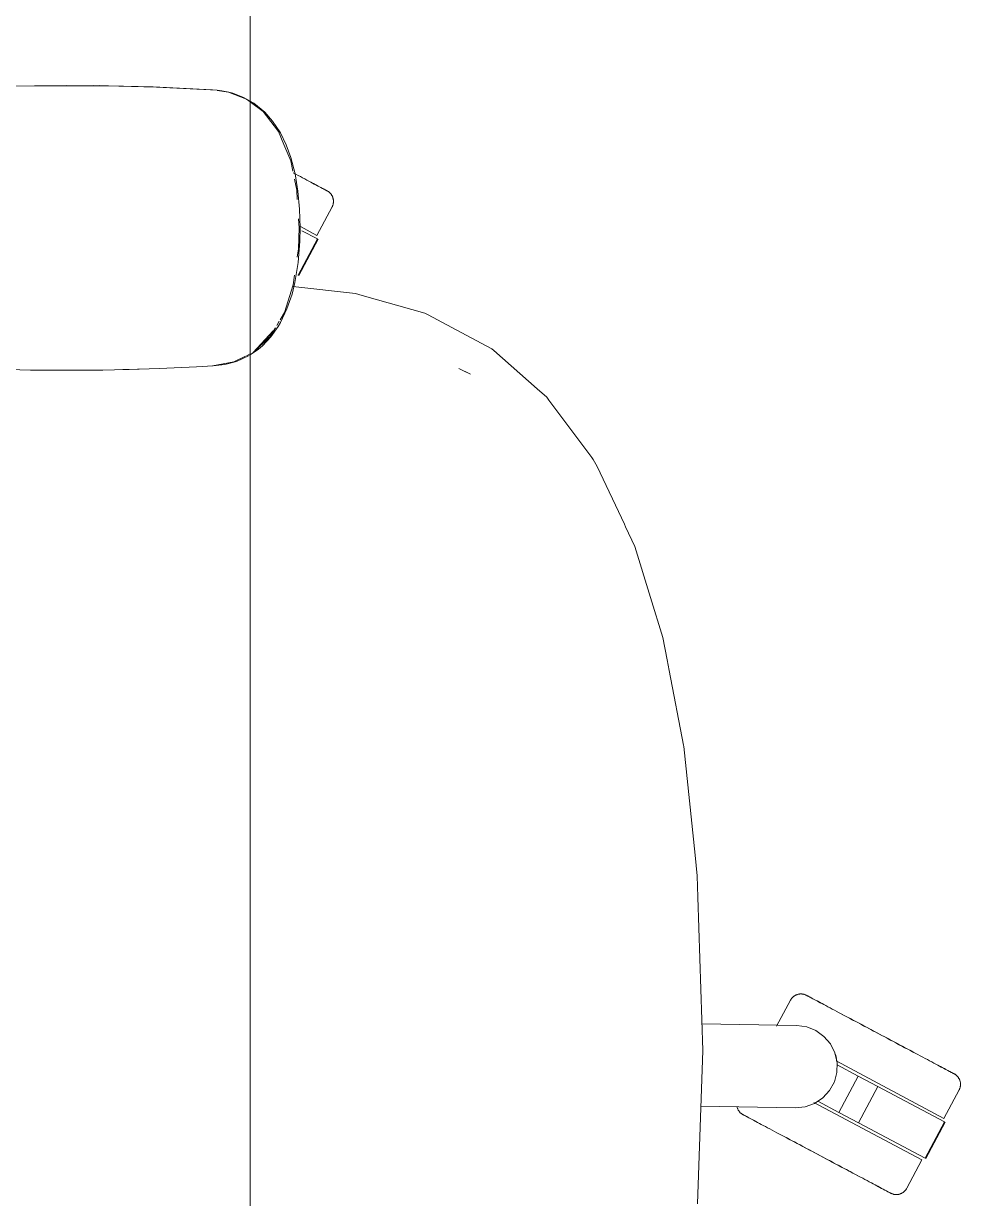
# Model space of a CAD drawing. Header units: millimetres. Extents: x 155927 to 295199, y -4084 to 97293.
# Drawn here: x 200373.7 to 200692.5, y 33498 to 33897.9 of the extents above; entities that cross this region are included whole.
import ezdxf

# ---------------------------------------------------------------- set-up
doc = ezdxf.new("R2010")
doc.units = ezdxf.units.MM
doc.header["$MEASUREMENT"] = 0
doc.layers.add('G-IMPT', color=8, linetype='CONTINUOUS', lineweight=9)
doc.layers.add('I-FURN', color=8, linetype='CONTINUOUS', lineweight=9)

msp = doc.modelspace()

# ---------------------------------------------------------------- linework, layer by layer
at = {"layer": 'G-IMPT'}
for p, q in [((200377.41, 33876.74), (200368.99, 33876.57)), ((200377.41, 33876.74), (200388.2, 33876.83)), ((200377.41, 33876.74), (200397.59, 33876.79)), ((200377.41, 33876.74), (200407.43, 33876.62)), ((200407.43, 33876.62), (200388.2, 33876.83)), ((200396.69, 33876.74), (200399.63, 33876.77)), ((200397.59, 33876.79), (200407.43, 33876.62)), ((200397.59, 33876.79), (200418.99, 33876.28)), ((200397.59, 33876.79), (200417.78, 33876.32)), ((200399.63, 33876.77), (200401.54, 33876.69)), ((200407.43, 33876.62), (200418.99, 33876.28)), ((200418.99, 33876.28), (200417.78, 33876.32)), ((200417.78, 33876.32), (200439.56, 33875.23)), ((200417.78, 33876.32), (200437.96, 33875.35)), ((200418.99, 33876.28), (200439.56, 33875.23)), ((200439.56, 33875.23), (200437.96, 33875.35)), ((200439.56, 33875.23), (200441.21, 33874.98)), ((200443.43, 33874.52), (200439.58, 33875.1)), ((200443.61, 33874.54), (200441.21, 33874.98)), ((200443.43, 33874.52), (200449.62, 33872.11)), ((200443.61, 33874.54), (200444.95, 33874.17)), ((200448.59, 33872.78), (200444.95, 33874.17)), ((200448.59, 33872.78), (200450.83, 33871.5)), ((200449.62, 33872.11), (200450.83, 33871.21)), ((200450.83, 33871.5), (200452.03, 33870.82)), ((200450.83, 33871.21), (200455.25, 33867.94)), ((200452.03, 33870.82), (200455.77, 33867.74)), ((200455.25, 33867.94), (200460.46, 33861.15)), ((200458.43, 33864.7), (200455.77, 33867.74)), ((200461.09, 33860.65), (200458.43, 33864.7)), ((200460.46, 33861.15), (200462.3, 33856.76)), ((200461.09, 33860.65), (200463.07, 33856.58)), ((200464.63, 33851.13), (200462.3, 33856.76)), ((200464.66, 33852.25), (200463.07, 33856.58)), ((200464.63, 33851.13), (200465.34, 33847.67)), ((200464.66, 33852.25), (200466.09, 33846.77)), ((200465.9, 33844.92), (200466.67, 33841.17)), ((200467.09, 33840.83), (200466.09, 33846.77)), ((200466.67, 33841.17), (200466.87, 33837.97)), ((200467.09, 33840.83), (200467.65, 33834.68)), ((200467.27, 33831.46), (200467.46, 33828.35)), ((200467.83, 33828.35), (200467.65, 33834.68)), ((200467.23, 33821.18), (200467.46, 33828.35)), ((200467.74, 33823.84), (200467.83, 33828.35)), ((200467.74, 33823.84), (200467.17, 33816.52)), ((200467.23, 33821.18), (200466.83, 33818.4)), ((200466.05, 33809.76), (200467.17, 33816.52)), ((200465.96, 33812.21), (200465.5, 33808.92)), ((200465.5, 33808.92), (200462.47, 33799.53)), ((200465.07, 33805.84), (200466.05, 33809.76)), ((200465.38, 33808.42), (200486.66, 33806)), ((200465.07, 33805.84), (200463.33, 33800.75)), ((200488.92, 33805.37), (200486.66, 33806)), ((200488.92, 33805.37), (200510.27, 33799.36)), ((200462.47, 33799.53), (200461, 33797.08)), ((200463.33, 33800.75), (200461.13, 33796.11)), ((200510.27, 33799.36), (200511.38, 33798.76)), ((200460.72, 33796.61), (200459.86, 33795.17)), ((200461.13, 33796.11), (200460.32, 33794.74)), ((200511.38, 33798.76), (200522.62, 33792.75)), ((200458.7, 33793.32), (200451.8, 33785.92)), ((200457.51, 33791.23), (200451.8, 33785.92)), ((200457.29, 33791.69), (200454.21, 33788.16)), ((200455.01, 33788.24), (200457.88, 33791.28)), ((200458.7, 33793.32), (200457.42, 33791.85)), ((200459.39, 33794.38), (200457.51, 33791.23)), ((200457.88, 33791.28), (200460.32, 33794.74)), ((200522.62, 33792.75), (200533.05, 33787.17)), ((200450.83, 33785.15), (200453.69, 33787.1)), ((200451.8, 33785.92), (200454.21, 33788.16)), ((200455.01, 33788.24), (200453.69, 33787.1)), ((200533.72, 33786.58), (200533.05, 33787.17)), ((200442.19, 33781.85), (200446.14, 33782.91)), ((200449.27, 33784.67), (200445.3, 33782.72)), ((200450.47, 33784.9), (200446.14, 33782.91)), ((200449.56, 33784.82), (200450.83, 33785.45)), ((200548.5, 33773.56), (200533.72, 33786.58)), ((200376.05, 33779.97), (200363.74, 33780.27)), ((200376.05, 33779.97), (200381.52, 33779.9)), ((200396.23, 33779.89), (200381.52, 33779.9)), ((200400.74, 33779.95), (200396.23, 33779.89)), ((200400.74, 33779.95), (200416.41, 33780.32)), ((200407.47, 33780.12), (200409.69, 33780.12)), ((200413.01, 33780.27), (200409.69, 33780.12)), ((200416.41, 33780.32), (200419.96, 33780.45)), ((200432.52, 33781.06), (200419.96, 33780.45)), ((200432.52, 33781.06), (200438.18, 33781.35)), ((200445.3, 33782.72), (200437.96, 33781.35)), ((200438.18, 33781.35), (200442.19, 33781.85)), ((200523.45, 33779.73), (200521.86, 33780.51)), ((200525.75, 33778.56), (200521.86, 33780.51)), ((200525.75, 33778.56), (200523.45, 33779.73)), ((200548.5, 33773.56), (200551.76, 33770.69)), ((200552.49, 33769.72), (200551.76, 33770.69)), ((200567.06, 33750.23), (200552.49, 33769.72)), ((200567.06, 33750.23), (200567.52, 33749.46)), ((200567.52, 33749.46), (200568.46, 33747.88)), ((200568.88, 33747.17), (200568.46, 33747.88)), ((200568.88, 33747.17), (200578.15, 33727.53)), ((200578.15, 33727.53), (200578.58, 33726.61)), ((200581.77, 33719.85), (200578.58, 33726.61)), ((200581.77, 33719.85), (200587.09, 33702.58)), ((200587.09, 33702.58), (200591.28, 33688.97)), ((200591.28, 33688.97), (200592.74, 33681.37)), ((200593.45, 33677.7), (200592.74, 33681.37)), ((200593.45, 33677.7), (200598.31, 33652.32)), ((200598.4, 33651.86), (200598.31, 33652.32)), ((200598.4, 33651.86), (200602.22, 33614.87)), ((200602.22, 33614.87), (200602.96, 33607.8)), ((200603.18, 33600.54), (200602.96, 33607.8)), ((200604.8, 33548.38), (200603.18, 33600.54)), ((200603.09, 33496.2), (200604.8, 33548.38))]:
    msp.add_line(p, q, dxfattribs=at)
at = {"layer": 'I-FURN'}
for p, q in [((200450.83, 34226.14), (200450.83, 32826.14)), ((200450.83, 32826.14), (200450.83, 34226.14)), ((200466.31, 33846.65), (200465.48, 33847.09)), ((200467.13, 33846.21), (200466.31, 33846.65)), ((200467.91, 33845.8), (200467.13, 33846.21)), ((200468.68, 33845.39), (200467.91, 33845.8)), ((200469.41, 33845), (200468.68, 33845.39)), ((200470.12, 33844.62), (200469.41, 33845)), ((200470.8, 33844.26), (200470.12, 33844.62)), ((200471.44, 33843.92), (200470.8, 33844.26)), ((200472.06, 33843.59), (200471.44, 33843.92)), ((200472.64, 33843.28), (200472.06, 33843.59)), ((200472.33, 33843.45), (200472.9, 33843.14)), ((200473.2, 33842.99), (200472.64, 33843.28)), ((200472.9, 33843.14), (200473.44, 33842.86)), ((200473.71, 33842.71), (200473.2, 33842.99)), ((200473.44, 33842.86), (200473.94, 33842.59)), ((200474.19, 33842.46), (200473.71, 33842.71)), ((200473.94, 33842.59), (200474.4, 33842.34)), ((200474.64, 33842.22), (200474.19, 33842.46)), ((200474.4, 33842.34), (200474.83, 33842.12)), ((200475.05, 33842), (200474.64, 33842.22)), ((200474.83, 33842.12), (200475.23, 33841.91)), ((200475.42, 33841.8), (200475.05, 33842)), ((200475.23, 33841.91), (200475.58, 33841.72)), ((200475.76, 33841.62), (200475.42, 33841.8)), ((200475.58, 33841.72), (200475.9, 33841.55)), ((200476.06, 33841.47), (200475.76, 33841.62)), ((200475.9, 33841.55), (200476.18, 33841.4)), ((200476.31, 33841.33), (200476.06, 33841.47)), ((200476.18, 33841.4), (200476.42, 33841.27)), ((200476.53, 33841.21), (200476.31, 33841.33)), ((200476.42, 33841.27), (200476.62, 33841.17)), ((200476.71, 33841.12), (200476.53, 33841.21)), ((200476.62, 33841.17), (200476.78, 33841.08)), ((200476.85, 33841.04), (200476.71, 33841.12)), ((200476.78, 33841.08), (200476.91, 33841.01)), ((200476.95, 33840.99), (200476.85, 33841.04)), ((200476.91, 33841.01), (200476.99, 33840.97)), ((200477.01, 33840.96), (200476.95, 33840.99)), ((200476.99, 33840.97), (200477.03, 33840.95)), ((200477.03, 33840.95), (200477.01, 33840.96)), ((200477.03, 33840.95), (200477.18, 33840.87)), ((200477.03, 33840.95), (200477.03, 33840.95)), ((200477.18, 33840.87), (200477.31, 33840.78)), ((200477.31, 33840.78), (200477.45, 33840.69)), ((200477.45, 33840.69), (200477.58, 33840.6)), ((200477.58, 33840.6), (200477.7, 33840.5)), ((200477.7, 33840.5), (200477.83, 33840.39)), ((200477.83, 33840.39), (200477.94, 33840.28)), ((200477.94, 33840.28), (200478.06, 33840.17)), ((200478.06, 33840.17), (200478.17, 33840.05)), ((200478.17, 33840.05), (200478.27, 33839.93)), ((200478.27, 33839.93), (200478.37, 33839.8)), ((200478.37, 33839.8), (200478.46, 33839.67)), ((200478.46, 33839.67), (200478.55, 33839.53)), ((200478.55, 33839.53), (200478.64, 33839.4)), ((200478.64, 33839.4), (200478.71, 33839.26)), ((200478.71, 33839.26), (200478.79, 33839.11)), ((200478.79, 33839.11), (200478.85, 33838.96)), ((200478.85, 33838.96), (200478.91, 33838.81)), ((200478.91, 33838.81), (200478.97, 33838.66)), ((200473.55, 33825.81), (200478.7, 33835.49)), ((200478.72, 33835.53), (200478.7, 33835.49)), ((200478.79, 33835.68), (200478.72, 33835.53)), ((200478.86, 33835.83), (200478.79, 33835.68)), ((200478.92, 33835.98), (200478.86, 33835.83)), ((200478.97, 33836.13), (200478.92, 33835.98)), ((200478.97, 33838.66), (200479.01, 33838.51)), ((200479.02, 33836.28), (200478.97, 33836.13)), ((200479.01, 33838.51), (200479.06, 33838.35)), ((200479.06, 33836.44), (200479.02, 33836.28)), ((200479.06, 33838.35), (200479.09, 33838.2)), ((200479.09, 33836.59), (200479.06, 33836.44)), ((200479.09, 33838.2), (200479.12, 33838.04)), ((200479.12, 33836.75), (200479.09, 33836.59)), ((200479.12, 33838.04), (200479.14, 33837.88)), ((200479.14, 33836.91), (200479.12, 33836.75)), ((200479.14, 33837.88), (200479.16, 33837.72)), ((200479.16, 33837.07), (200479.14, 33836.91)), ((200479.16, 33837.72), (200479.17, 33837.56)), ((200479.17, 33837.23), (200479.16, 33837.07)), ((200479.17, 33837.56), (200479.17, 33837.4)), ((200479.17, 33837.4), (200479.17, 33837.23)), ((200467.92, 33828.8), (200473.55, 33825.81)), ((200468.44, 33827.39), (200473.74, 33824.58)), ((200473.74, 33824.58), (200467.16, 33812.22)), ((200467.33, 33812.13), (200473.91, 33824.49)), ((200467.16, 33812.22), (200467.07, 33812.27)), ((200635.81, 33566.8), (200635.94, 33566.89)), ((200635.94, 33566.89), (200636.08, 33566.98)), ((200636.08, 33566.98), (200636.22, 33567.07)), ((200636.22, 33567.07), (200636.36, 33567.14)), ((200636.36, 33567.14), (200636.5, 33567.22)), ((200636.5, 33567.22), (200636.65, 33567.28)), ((200636.65, 33567.28), (200636.8, 33567.34)), ((200636.8, 33567.34), (200636.95, 33567.4)), ((200636.95, 33567.4), (200637.1, 33567.44)), ((200637.1, 33567.44), (200637.26, 33567.49)), ((200637.26, 33567.49), (200637.42, 33567.52)), ((200637.42, 33567.52), (200637.58, 33567.55)), ((200637.58, 33567.55), (200637.74, 33567.57)), ((200637.74, 33567.57), (200637.9, 33567.59)), ((200637.9, 33567.59), (200638.06, 33567.6)), ((200638.06, 33567.6), (200638.22, 33567.6)), ((200638.22, 33567.6), (200638.38, 33567.6)), ((200638.38, 33567.6), (200638.54, 33567.59)), ((200638.54, 33567.59), (200638.7, 33567.58)), ((200638.7, 33567.58), (200638.86, 33567.55)), ((200638.86, 33567.55), (200639.02, 33567.52)), ((200639.02, 33567.52), (200639.18, 33567.49)), ((200639.18, 33567.49), (200639.33, 33567.45)), ((200639.33, 33567.45), (200639.49, 33567.4)), ((200639.49, 33567.4), (200639.64, 33567.35)), ((200639.64, 33567.35), (200639.79, 33567.29)), ((200639.79, 33567.29), (200639.94, 33567.22)), ((200639.94, 33567.22), (200640.08, 33567.15)), ((200640.08, 33567.15), (200640.12, 33567.13)), ((200640.12, 33567.13), (200640.14, 33567.12)), ((200640.17, 33567.11), (200640.12, 33567.13)), ((200640.12, 33567.13), (200640.12, 33567.13)), ((200640.14, 33567.12), (200640.2, 33567.09)), ((200640.25, 33567.06), (200640.17, 33567.11)), ((200640.2, 33567.09), (200640.3, 33567.04)), ((200640.37, 33567), (200640.25, 33567.06)), ((200640.3, 33567.04), (200640.44, 33566.96)), ((200640.53, 33566.91), (200640.37, 33567)), ((200640.44, 33566.96), (200640.62, 33566.86)), ((200640.73, 33566.8), (200640.53, 33566.91)), ((200640.62, 33566.86), (200640.84, 33566.75)), ((200634.67, 33565.46), (200629.97, 33556.62)), ((200634.67, 33565.46), (200634.75, 33565.61)), ((200634.75, 33565.61), (200634.83, 33565.74)), ((200634.83, 33565.74), (200634.92, 33565.88)), ((200634.92, 33565.88), (200635.02, 33566.01)), ((200635.02, 33566.01), (200635.12, 33566.13)), ((200635.12, 33566.13), (200635.22, 33566.26)), ((200635.22, 33566.26), (200635.33, 33566.37)), ((200635.33, 33566.37), (200635.44, 33566.49)), ((200635.44, 33566.49), (200635.56, 33566.6)), ((200635.56, 33566.6), (200635.69, 33566.7)), ((200635.69, 33566.7), (200635.81, 33566.8)), ((200640.97, 33566.68), (200640.73, 33566.8)), ((200640.84, 33566.75), (200641.1, 33566.61)), ((200641.25, 33566.53), (200640.97, 33566.68)), ((200641.1, 33566.61), (200641.4, 33566.45)), ((200641.57, 33566.36), (200641.25, 33566.53)), ((200641.4, 33566.45), (200641.73, 33566.27)), ((200641.93, 33566.17), (200641.57, 33566.36)), ((200641.73, 33566.27), (200642.1, 33566.08)), ((200642.32, 33565.96), (200641.93, 33566.17)), ((200642.1, 33566.08), (200642.51, 33565.86)), ((200642.75, 33565.73), (200642.32, 33565.96)), ((200642.51, 33565.86), (200642.96, 33565.62)), ((200643.22, 33565.48), (200642.75, 33565.73)), ((200642.96, 33565.62), (200643.44, 33565.36)), ((200643.72, 33565.22), (200643.22, 33565.48)), ((200643.44, 33565.36), (200643.96, 33565.09)), ((200644.25, 33564.93), (200643.72, 33565.22)), ((200643.96, 33565.09), (200644.51, 33564.8)), ((200644.82, 33564.63), (200644.25, 33564.93)), ((200644.51, 33564.8), (200645.09, 33564.49)), ((200645.42, 33564.31), (200644.82, 33564.63)), ((200646.06, 33563.97), (200645.42, 33564.31)), ((200646.72, 33563.62), (200646.06, 33563.97)), ((200647.41, 33563.25), (200646.72, 33563.62)), ((200648.14, 33562.87), (200647.41, 33563.25)), ((200648.89, 33562.47), (200648.14, 33562.87)), ((200649.66, 33562.06), (200648.89, 33562.47)), ((200650.46, 33561.63), (200649.66, 33562.06)), ((200651.29, 33561.19), (200650.46, 33561.63)), ((200650.84, 33561.43), (200651.67, 33560.99)), ((200652.13, 33560.74), (200651.29, 33561.19)), ((200651.67, 33560.99), (200652.53, 33560.53)), ((200653, 33560.28), (200652.13, 33560.74)), ((200652.53, 33560.53), (200653.41, 33560.07)), ((200653.89, 33559.81), (200653, 33560.28)), ((200653.41, 33560.07), (200654.3, 33559.59)), ((200654.8, 33559.33), (200653.89, 33559.81)), ((200654.3, 33559.59), (200655.22, 33559.1)), ((200655.72, 33558.84), (200654.8, 33559.33)), ((200655.22, 33559.1), (200656.15, 33558.61)), ((200656.66, 33558.34), (200655.72, 33558.84)), ((200604.52, 33557.41), (200636.86, 33556.84)), ((200636.86, 33556.84), (200640.2, 33556.38)), ((200640.2, 33556.38), (200643.33, 33555.13)), ((200643.33, 33555.13), (200646.07, 33553.16)), ((200656.15, 33558.61), (200657.09, 33558.11)), ((200657.61, 33557.83), (200656.66, 33558.34)), ((200657.09, 33558.11), (200658.05, 33557.6)), ((200658.57, 33557.32), (200657.61, 33557.83)), ((200658.05, 33557.6), (200659.02, 33557.08)), ((200659.55, 33556.8), (200658.57, 33557.32)), ((200659.02, 33557.08), (200660, 33556.56)), ((200660.53, 33556.28), (200659.55, 33556.8)), ((200660, 33556.56), (200660.98, 33556.04)), ((200661.52, 33555.75), (200660.53, 33556.28)), ((200660.98, 33556.04), (200661.98, 33555.51)), ((200662.52, 33555.22), (200661.52, 33555.75)), ((200661.98, 33555.51), (200662.98, 33554.98)), ((200663.52, 33554.69), (200662.52, 33555.22)), ((200662.98, 33554.98), (200663.98, 33554.44)), ((200646.07, 33553.16), (200648.27, 33550.6)), ((200664.52, 33554.16), (200663.52, 33554.69)), ((200663.98, 33554.44), (200664.98, 33553.91)), ((200665.53, 33553.62), (200664.52, 33554.16)), ((200664.98, 33553.91), (200665.99, 33553.38)), ((200666.53, 33553.09), (200665.53, 33553.62)), ((200665.99, 33553.38), (200666.99, 33552.84)), ((200667.54, 33552.55), (200666.53, 33553.09)), ((200666.99, 33552.84), (200668, 33552.31)), ((200668.53, 33552.02), (200667.54, 33552.55)), ((200668, 33552.31), (200668.99, 33551.78)), ((200669.53, 33551.49), (200668.53, 33552.02)), ((200668.99, 33551.78), (200669.98, 33551.25)), ((200670.52, 33550.97), (200669.53, 33551.49)), ((200669.98, 33551.25), (200670.97, 33550.73)), ((200671.49, 33550.45), (200670.52, 33550.97)), ((200648.27, 33550.6), (200649.78, 33547.58)), ((200649.78, 33547.58), (200650.53, 33544.29)), ((200670.97, 33550.73), (200671.94, 33550.21)), ((200672.46, 33549.93), (200671.49, 33550.45)), ((200671.94, 33550.21), (200672.91, 33549.7)), ((200673.42, 33549.42), (200672.46, 33549.93)), ((200672.91, 33549.7), (200673.86, 33549.19)), ((200674.36, 33548.92), (200673.42, 33549.42)), ((200673.86, 33549.19), (200674.79, 33548.69)), ((200675.29, 33548.43), (200674.36, 33548.92)), ((200674.79, 33548.69), (200675.72, 33548.2)), ((200676.21, 33547.94), (200675.29, 33548.43)), ((200675.72, 33548.2), (200676.62, 33547.72)), ((200677.1, 33547.47), (200676.21, 33547.94)), ((200677.98, 33547), (200677.1, 33547.47)), ((200678.84, 33546.54), (200677.98, 33547)), ((200650.19, 33544.79), (200686.91, 33525.26)), ((200650.53, 33544.29), (200650.47, 33540.92)), ((200650.6, 33543.44), (200657.74, 33539.64)), ((200679.67, 33546.1), (200678.84, 33546.54)), ((200680.48, 33545.67), (200679.67, 33546.1)), ((200681.27, 33545.25), (200680.48, 33545.67)), ((200682.03, 33544.84), (200681.27, 33545.25)), ((200682.77, 33544.45), (200682.03, 33544.84)), ((200683.48, 33544.08), (200682.77, 33544.45)), ((200684.15, 33543.72), (200683.48, 33544.08)), ((200684.8, 33543.37), (200684.15, 33543.72)), ((200685.42, 33543.05), (200684.8, 33543.37)), ((200686, 33542.73), (200685.42, 33543.05)), ((200685.69, 33542.9), (200686.26, 33542.6)), ((200650.47, 33540.92), (200649.61, 33537.66)), ((200657.74, 33539.64), (200651.17, 33527.28)), ((200657.74, 33539.64), (200664.39, 33536.11)), ((200686.55, 33542.44), (200686, 33542.73)), ((200686.26, 33542.6), (200686.8, 33542.31)), ((200687.07, 33542.17), (200686.55, 33542.44)), ((200686.8, 33542.31), (200687.3, 33542.05)), ((200687.55, 33541.91), (200687.07, 33542.17)), ((200687.3, 33542.05), (200687.76, 33541.8)), ((200688, 33541.67), (200687.55, 33541.91)), ((200687.76, 33541.8), (200688.19, 33541.57)), ((200688.41, 33541.46), (200688, 33541.67)), ((200688.19, 33541.57), (200688.59, 33541.36)), ((200688.78, 33541.26), (200688.41, 33541.46)), ((200688.59, 33541.36), (200688.94, 33541.17)), ((200689.12, 33541.08), (200688.78, 33541.26)), ((200688.94, 33541.17), (200689.26, 33541)), ((200689.41, 33540.92), (200689.12, 33541.08)), ((200689.26, 33541), (200689.54, 33540.85)), ((200689.67, 33540.78), (200689.41, 33540.92)), ((200689.54, 33540.85), (200689.78, 33540.73)), ((200689.89, 33540.67), (200689.67, 33540.78)), ((200689.78, 33540.73), (200689.98, 33540.62)), ((200690.07, 33540.57), (200689.89, 33540.67)), ((200689.98, 33540.62), (200690.14, 33540.53)), ((200690.21, 33540.5), (200690.07, 33540.57)), ((200690.14, 33540.53), (200690.26, 33540.47)), ((200690.31, 33540.44), (200690.21, 33540.5)), ((200690.26, 33540.47), (200690.35, 33540.43)), ((200690.37, 33540.41), (200690.31, 33540.44)), ((200690.35, 33540.43), (200690.39, 33540.4)), ((200690.39, 33540.4), (200690.37, 33540.41)), ((200690.39, 33540.4), (200690.53, 33540.32)), ((200690.39, 33540.4), (200690.39, 33540.4)), ((200690.53, 33540.32), (200690.67, 33540.24)), ((200690.67, 33540.24), (200690.81, 33540.15)), ((200690.81, 33540.15), (200690.94, 33540.05)), ((200690.94, 33540.05), (200691.06, 33539.95)), ((200691.06, 33539.95), (200691.19, 33539.85)), ((200691.19, 33539.85), (200691.3, 33539.74)), ((200691.3, 33539.74), (200691.42, 33539.62)), ((200691.42, 33539.62), (200691.53, 33539.51)), ((200691.53, 33539.51), (200691.63, 33539.38)), ((200691.63, 33539.38), (200691.73, 33539.26)), ((200691.73, 33539.26), (200691.82, 33539.12)), ((200691.82, 33539.12), (200691.91, 33538.99)), ((200691.91, 33538.99), (200691.99, 33538.85)), ((200691.99, 33538.85), (200692.07, 33538.71)), ((200649.61, 33537.66), (200647.99, 33534.7)), ((200664.39, 33536.11), (200657.81, 33523.75)), ((200664.39, 33536.11), (200687.09, 33524.03)), ((200686.91, 33525.26), (200692.06, 33534.95)), ((200692.08, 33534.99), (200692.06, 33534.95)), ((200692.07, 33538.71), (200692.14, 33538.57)), ((200692.15, 33535.13), (200692.08, 33534.99)), ((200692.14, 33538.57), (200692.21, 33538.42)), ((200692.22, 33535.28), (200692.15, 33535.13)), ((200692.21, 33538.42), (200692.27, 33538.27)), ((200692.28, 33535.43), (200692.22, 33535.28)), ((200692.27, 33538.27), (200692.32, 33538.12)), ((200692.33, 33535.58), (200692.28, 33535.43)), ((200692.32, 33538.12), (200692.37, 33537.96)), ((200692.38, 33535.74), (200692.33, 33535.58)), ((200692.37, 33537.96), (200692.41, 33537.81)), ((200692.42, 33535.89), (200692.38, 33535.74)), ((200692.41, 33537.81), (200692.45, 33537.65)), ((200692.45, 33536.05), (200692.42, 33535.89)), ((200692.45, 33537.65), (200692.48, 33537.49)), ((200692.48, 33536.21), (200692.45, 33536.05)), ((200692.48, 33537.49), (200692.5, 33537.33)), ((200692.5, 33536.37), (200692.48, 33536.21)), ((200692.5, 33537.33), (200692.52, 33537.17)), ((200692.52, 33536.53), (200692.5, 33536.37)), ((200692.52, 33537.17), (200692.53, 33537.01)), ((200692.53, 33536.69), (200692.52, 33536.53)), ((200692.53, 33537.01), (200692.53, 33536.85)), ((200692.53, 33536.85), (200692.53, 33536.69)), ((200645.71, 33532.22), (200642.9, 33530.35)), ((200651.17, 33527.28), (200644.03, 33531.08)), ((200647.99, 33534.7), (200645.71, 33532.22)), ((200636.37, 33528.86), (200604.18, 33529.42)), ((200616.5, 33529.11), (200616.47, 33529.27)), ((200616.54, 33528.95), (200616.5, 33529.11)), ((200616.59, 33528.8), (200616.54, 33528.95)), ((200616.65, 33528.65), (200616.59, 33528.8)), ((200616.71, 33528.5), (200616.65, 33528.65)), ((200616.77, 33528.35), (200616.71, 33528.5)), ((200616.84, 33528.21), (200616.77, 33528.35)), ((200616.92, 33528.06), (200616.84, 33528.21)), ((200617.01, 33527.93), (200616.92, 33528.06)), ((200617.09, 33527.79), (200617.01, 33527.93)), ((200617.19, 33527.66), (200617.09, 33527.79)), ((200617.29, 33527.53), (200617.19, 33527.66)), ((200617.39, 33527.41), (200617.29, 33527.53)), ((200617.5, 33527.29), (200617.39, 33527.41)), ((200617.61, 33527.18), (200617.5, 33527.29)), ((200617.73, 33527.07), (200617.61, 33527.18)), ((200617.85, 33526.96), (200617.73, 33527.07)), ((200617.98, 33526.86), (200617.85, 33526.96)), ((200618.11, 33526.77), (200617.98, 33526.86)), ((200639.72, 33529.21), (200636.37, 33528.86)), ((200642.9, 33530.35), (200639.72, 33529.21)), ((200642.65, 33530.68), (200679.4, 33511.14)), ((200657.81, 33523.75), (200651.17, 33527.28)), ((200618.24, 33526.68), (200618.11, 33526.77)), ((200618.38, 33526.59), (200618.24, 33526.68)), ((200618.52, 33526.52), (200618.38, 33526.59)), ((200618.53, 33526.51), (200618.52, 33526.52)), ((200618.52, 33526.52), (200618.54, 33526.51)), ((200618.57, 33526.49), (200618.53, 33526.51)), ((200618.54, 33526.51), (200618.6, 33526.47)), ((200618.65, 33526.45), (200618.57, 33526.49)), ((200618.6, 33526.47), (200618.7, 33526.42)), ((200618.77, 33526.38), (200618.65, 33526.45)), ((200618.7, 33526.42), (200618.84, 33526.35)), ((200618.94, 33526.3), (200618.77, 33526.38)), ((200618.84, 33526.35), (200619.02, 33526.25)), ((200619.14, 33526.19), (200618.94, 33526.3)), ((200619.02, 33526.25), (200619.24, 33526.13)), ((200619.38, 33526.06), (200619.14, 33526.19)), ((200619.24, 33526.13), (200619.5, 33526)), ((200619.66, 33525.91), (200619.38, 33526.06)), ((200619.5, 33526), (200619.8, 33525.84)), ((200619.98, 33525.74), (200619.66, 33525.91)), ((200619.8, 33525.84), (200620.13, 33525.66)), ((200620.33, 33525.55), (200619.98, 33525.74)), ((200620.13, 33525.66), (200620.51, 33525.46)), ((200620.72, 33525.35), (200620.33, 33525.55)), ((200620.51, 33525.46), (200620.92, 33525.24)), ((200621.15, 33525.12), (200620.72, 33525.35)), ((200620.92, 33525.24), (200621.36, 33525.01)), ((200621.62, 33524.87), (200621.15, 33525.12)), ((200621.36, 33525.01), (200621.85, 33524.75)), ((200622.12, 33524.6), (200621.62, 33524.87)), ((200621.85, 33524.75), (200622.36, 33524.47)), ((200622.66, 33524.32), (200622.12, 33524.6)), ((200622.36, 33524.47), (200622.91, 33524.18)), ((200623.23, 33524.02), (200622.66, 33524.32)), ((200622.91, 33524.18), (200623.5, 33523.87)), ((200623.5, 33523.87), (200624.11, 33523.54)), ((200624.11, 33523.54), (200624.76, 33523.2)), ((200624.76, 33523.2), (200625.44, 33522.84)), ((200680.52, 33511.67), (200657.81, 33523.75)), ((200687.09, 33524.03), (200680.52, 33511.67)), ((200680.69, 33511.58), (200687.27, 33523.94)), ((200625.44, 33522.84), (200626.15, 33522.46)), ((200626.15, 33522.46), (200626.88, 33522.07)), ((200626.88, 33522.07), (200627.64, 33521.67)), ((200627.64, 33521.67), (200628.43, 33521.25)), ((200628.43, 33521.25), (200629.24, 33520.82)), ((200629.24, 33520.82), (200630.08, 33520.37)), ((200630.08, 33520.37), (200630.94, 33519.92)), ((200630.94, 33519.92), (200631.81, 33519.45)), ((200631.81, 33519.45), (200632.71, 33518.97)), ((200633.2, 33518.71), (200632.29, 33519.19)), ((200632.71, 33518.97), (200633.62, 33518.49)), ((200634.12, 33518.22), (200633.2, 33518.71)), ((200633.62, 33518.49), (200634.55, 33517.99)), ((200635.06, 33517.72), (200634.12, 33518.22)), ((200634.55, 33517.99), (200635.5, 33517.49)), ((200636.01, 33517.22), (200635.06, 33517.72)), ((200635.5, 33517.49), (200636.45, 33516.98)), ((200636.97, 33516.7), (200636.01, 33517.22)), ((200636.45, 33516.98), (200637.42, 33516.47)), ((200637.95, 33516.19), (200636.97, 33516.7)), ((200637.42, 33516.47), (200638.4, 33515.95)), ((200638.93, 33515.66), (200637.95, 33516.19)), ((200638.4, 33515.95), (200639.39, 33515.42)), ((200639.92, 33515.14), (200638.93, 33515.66)), ((200639.39, 33515.42), (200640.38, 33514.89)), ((200640.92, 33514.61), (200639.92, 33515.14)), ((200640.38, 33514.89), (200641.38, 33514.36)), ((200641.92, 33514.07), (200640.92, 33514.61)), ((200641.38, 33514.36), (200642.38, 33513.83)), ((200642.93, 33513.54), (200641.92, 33514.07)), ((200642.38, 33513.83), (200643.39, 33513.29)), ((200643.93, 33513.01), (200642.93, 33513.54)), ((200643.39, 33513.29), (200644.39, 33512.76)), ((200644.94, 33512.47), (200643.93, 33513.01)), ((200644.39, 33512.76), (200645.4, 33512.23)), ((200645.94, 33511.94), (200644.94, 33512.47)), ((200645.4, 33512.23), (200646.4, 33511.69)), ((200646.94, 33511.41), (200645.94, 33511.94)), ((200646.4, 33511.69), (200647.4, 33511.16)), ((200647.93, 33510.88), (200646.94, 33511.41)), ((200647.4, 33511.16), (200648.39, 33510.64)), ((200648.92, 33510.35), (200647.93, 33510.88)), ((200674.25, 33501.45), (200679.4, 33511.14)), ((200648.39, 33510.64), (200649.37, 33510.11)), ((200649.9, 33509.83), (200648.92, 33510.35)), ((200649.37, 33510.11), (200650.35, 33509.6)), ((200650.87, 33509.32), (200649.9, 33509.83)), ((200650.35, 33509.6), (200651.31, 33509.08)), ((200651.83, 33508.81), (200650.87, 33509.32)), ((200651.31, 33509.08), (200652.26, 33508.58)), ((200652.77, 33508.31), (200651.83, 33508.81)), ((200652.26, 33508.58), (200653.2, 33508.08)), ((200653.7, 33507.81), (200652.77, 33508.31)), ((200653.2, 33508.08), (200654.12, 33507.59)), ((200654.61, 33507.33), (200653.7, 33507.81)), ((200654.12, 33507.59), (200655.03, 33507.11)), ((200655.51, 33506.85), (200654.61, 33507.33)), ((200655.03, 33507.11), (200655.91, 33506.63)), ((200656.39, 33506.38), (200655.51, 33506.85)), ((200655.91, 33506.63), (200656.78, 33506.17)), ((200657.24, 33505.93), (200656.39, 33506.38)), ((200656.78, 33506.17), (200657.63, 33505.72)), ((200658.08, 33505.48), (200657.24, 33505.93)), ((200657.63, 33505.72), (200658.45, 33505.28)), ((200658.45, 33505.28), (200659.25, 33504.86)), ((200659.25, 33504.86), (200660.03, 33504.45)), ((200660.03, 33504.45), (200660.78, 33504.05)), ((200660.78, 33504.05), (200661.5, 33503.66)), ((200661.5, 33503.66), (200662.2, 33503.29)), ((200662.2, 33503.29), (200662.86, 33502.94)), ((200662.86, 33502.94), (200663.49, 33502.6)), ((200663.49, 33502.6), (200664.1, 33502.28)), ((200664.41, 33502.12), (200663.82, 33502.43)), ((200664.1, 33502.28), (200664.66, 33501.98)), ((200664.96, 33501.83), (200664.41, 33502.12)), ((200664.66, 33501.98), (200665.2, 33501.7)), ((200665.48, 33501.55), (200664.96, 33501.83)), ((200665.2, 33501.7), (200665.7, 33501.43)), ((200665.96, 33501.29), (200665.48, 33501.55)), ((200665.7, 33501.43), (200666.17, 33501.18)), ((200666.4, 33501.06), (200665.96, 33501.29)), ((200666.17, 33501.18), (200666.6, 33500.95)), ((200666.81, 33500.84), (200666.4, 33501.06)), ((200666.6, 33500.95), (200666.99, 33500.75)), ((200667.19, 33500.64), (200666.81, 33500.84)), ((200666.99, 33500.75), (200667.35, 33500.56)), ((200667.52, 33500.46), (200667.19, 33500.64)), ((200667.35, 33500.56), (200667.66, 33500.39)), ((200667.82, 33500.3), (200667.52, 33500.46)), ((200667.66, 33500.39), (200667.94, 33500.24)), ((200668.08, 33500.17), (200667.82, 33500.3)), ((200667.94, 33500.24), (200668.18, 33500.11)), ((200668.3, 33500.05), (200668.08, 33500.17)), ((200668.18, 33500.11), (200668.38, 33500)), ((200668.48, 33499.96), (200668.3, 33500.05)), ((200668.38, 33500), (200668.55, 33499.92)), ((200668.62, 33499.88), (200668.48, 33499.96)), ((200668.55, 33499.92), (200668.67, 33499.85)), ((200668.72, 33499.83), (200668.62, 33499.88)), ((200668.67, 33499.85), (200668.75, 33499.81)), ((200668.78, 33499.8), (200668.72, 33499.83)), ((200668.75, 33499.81), (200668.79, 33499.79)), ((200668.8, 33499.78), (200668.78, 33499.8)), ((200668.79, 33499.79), (200668.8, 33499.78)), ((200668.84, 33499.76), (200668.8, 33499.78)), ((200668.98, 33499.69), (200668.84, 33499.76)), ((200669.13, 33499.63), (200668.98, 33499.69)), ((200669.28, 33499.57), (200669.13, 33499.63)), ((200669.43, 33499.51), (200669.28, 33499.57)), ((200669.58, 33499.47), (200669.43, 33499.51)), ((200669.74, 33499.43), (200669.58, 33499.47)), ((200669.9, 33499.39), (200669.74, 33499.43)), ((200670.06, 33499.36), (200669.9, 33499.39)), ((200670.22, 33499.34), (200670.06, 33499.36)), ((200670.38, 33499.32), (200670.22, 33499.34)), ((200670.54, 33499.32), (200670.38, 33499.32)), ((200670.7, 33499.31), (200670.54, 33499.32)), ((200670.86, 33499.32), (200670.7, 33499.31)), ((200671.02, 33499.33), (200670.86, 33499.32)), ((200671.18, 33499.34), (200671.02, 33499.33)), ((200671.34, 33499.37), (200671.18, 33499.34)), ((200671.5, 33499.39), (200671.34, 33499.37)), ((200671.66, 33499.43), (200671.5, 33499.39)), ((200671.81, 33499.47), (200671.66, 33499.43)), ((200671.97, 33499.52), (200671.81, 33499.47)), ((200672.12, 33499.57), (200671.97, 33499.52)), ((200672.27, 33499.63), (200672.12, 33499.57)), ((200672.41, 33499.7), (200672.27, 33499.63)), ((200672.56, 33499.77), (200672.41, 33499.7)), ((200672.7, 33499.85), (200672.56, 33499.77)), ((200672.84, 33499.93), (200672.7, 33499.85)), ((200672.97, 33500.02), (200672.84, 33499.93)), ((200673.1, 33500.12), (200672.97, 33500.02)), ((200673.23, 33500.21), (200673.1, 33500.12)), ((200673.35, 33500.32), (200673.23, 33500.21)), ((200673.47, 33500.43), (200673.35, 33500.32)), ((200673.59, 33500.54), (200673.47, 33500.43)), ((200673.7, 33500.66), (200673.59, 33500.54)), ((200673.8, 33500.78), (200673.7, 33500.66)), ((200673.9, 33500.91), (200673.8, 33500.78)), ((200674, 33501.04), (200673.9, 33500.91)), ((200674.09, 33501.17), (200674, 33501.04)), ((200674.17, 33501.31), (200674.09, 33501.17)), ((200674.25, 33501.45), (200674.17, 33501.31))]:
    msp.add_line(p, q, dxfattribs=at)
msp.add_arc((200636.8, 33542.85), 13.81, 12.3473, 17.336, dxfattribs=at)
msp.add_open_spline([(200650.12, 33546.49), (200650.24, 33546.07), (200650.31, 33545.64), (200650.37, 33545.2)], degree=3, dxfattribs=at)

doc.saveas('drawing.dxf')
